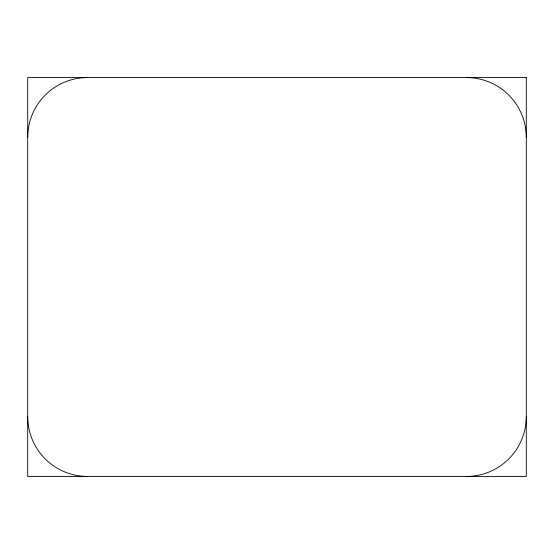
<?xml version="1.0" encoding="UTF-8"?>
<svg xmlns="http://www.w3.org/2000/svg" width="554" height="554" viewBox="0 0 554 554"><rect width="100%" height="100%" fill="white"/><g stroke="black" fill="none" stroke-linecap="round" stroke-linejoin="round"><path stroke-width="0.83" d="M27.7 137.392A59.832 59.832 0 0 1 87.532 77.56M466.468 77.56A59.832 59.832 0 0 1 526.3 137.392M87.532 476.44A59.832 59.832 0 0 1 27.7 416.608M526.3 416.608A59.832 59.832 0 0 1 466.468 476.44M526.3 77.56L27.7 77.56L27.7 476.44L526.3 476.44L526.3 77.56"/></g></svg>
